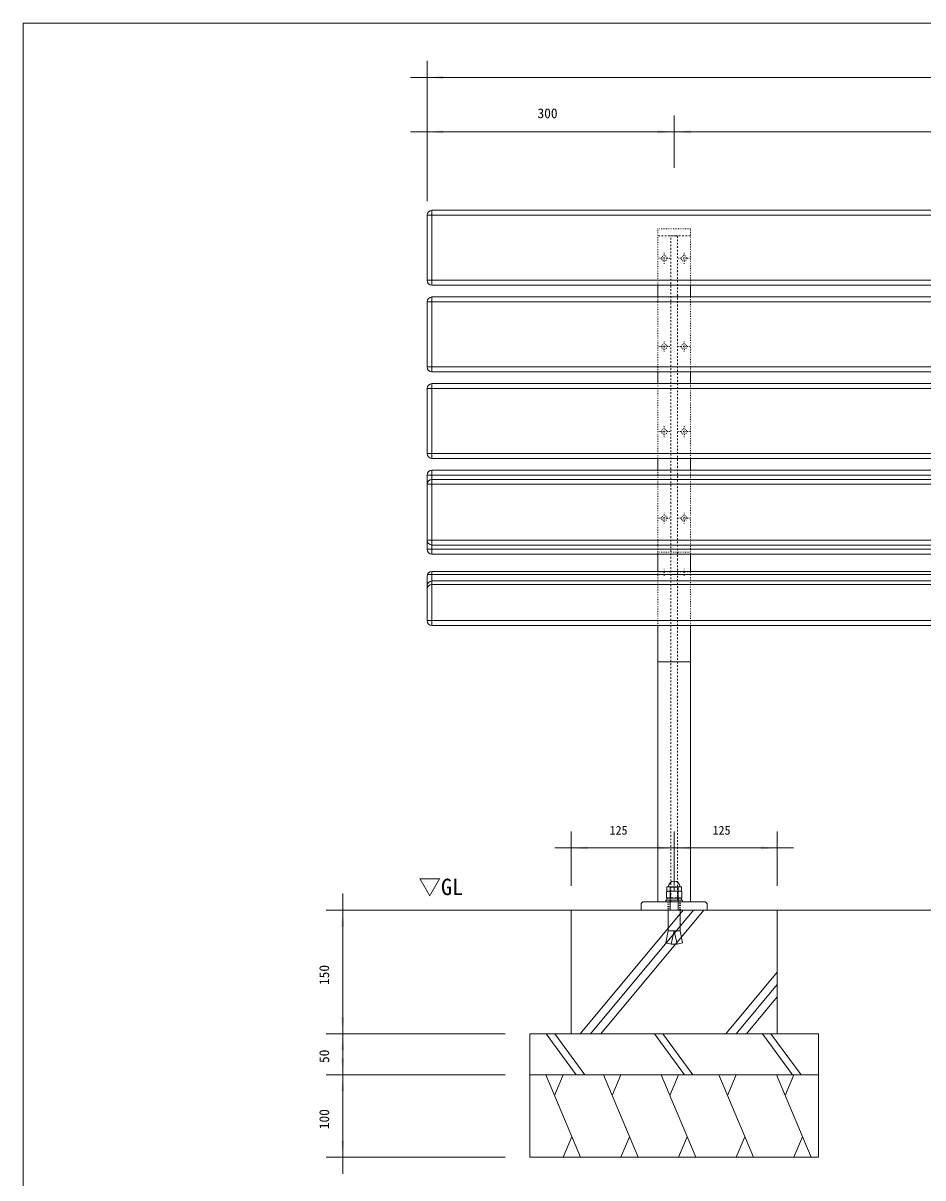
# Model space of a CAD drawing. Units: millimetres, scale not verified. Extents: x -1950 to 1950, y -1375 to 1375.
# Drawn here: x -1950 to -858, y -27 to 1375 of the extents above; entities that cross this region are included whole.
import ezdxf
from ezdxf.enums import TextEntityAlignment as Align

# ---------------------------------------------------------------- set-up
doc = ezdxf.new("R2010")
doc.units = ezdxf.units.MM
doc.header["$LTSCALE"] = 10
doc.linetypes.add('USER1', pattern=[0.416641, 0.208282, -0.208359])
doc.linetypes.add('USER5', pattern=[0.208282, 0.069427, -0.138855])
doc.layers.add('0-1_IMPORTED', color=30, linetype='Continuous', lineweight=18)
doc.styles.add('ＭＳ ゴシック', font='')
doc.styles.get('ＭＳ ゴシック').set_extended_font_data('MS Gothic')

msp = doc.modelspace()

# ---------------------------------------------------------------- linework, layer by layer
at = {"layer": '0-1_IMPORTED', "color": 1}
for p, q in [((-1459.73, 1199.46), (-1459.73, 1329)), ((-1459.73, 1309), (-1479.73, 1309)), ((40.27, 1309), (-1459.73, 1309)), ((-1459.73, 1159), (-1459.73, 1263)), ((-1159.73, 1199.46), (-1159.73, 1263)), ((-1159.73, 1199.46), (-1159.73, 1263)), ((-1459.73, 1243), (-1479.73, 1243)), ((-1159.73, 1243), (-1459.73, 1243)), ((-1159.73, 1243), (-1179.73, 1243)), ((-259.73, 1243), (-1159.73, 1243)), ((-1139.73, 1243), (-1159.73, 1243)), ((-1284.73, 327.95), (-1284.73, 393.78)), ((-1159.73, 328.36), (-1159.73, 393.78)), ((-1159.73, 328.36), (-1159.73, 393.78)), ((-1034.73, 327.95), (-1034.73, 393.78)), ((-1304.73, 373.78), (-1284.73, 373.78)), ((-1284.73, 373.78), (-1159.73, 373.78)), ((-1179.73, 373.78), (-1159.73, 373.78)), ((-1159.73, 373.78), (-1139.73, 373.78)), ((-1159.73, 373.78), (-1034.73, 373.78)), ((-1034.73, 373.78), (-1014.73, 373.78)), ((-1562, 318.36), (-1562, 298.36)), ((-1314.73, 298.36), (-1582, 298.36)), ((-1562, 298.36), (-1562, 148.36)), ((-1562, 168.36), (-1562, 148.36)), ((-1364.73, 148.36), (-1582, 148.36)), ((-1364.73, 148.36), (-1582, 148.36)), ((-1562, 148.36), (-1562, 128.36)), ((-1562, 148.36), (-1562, 98.36)), ((-1562, 118.36), (-1562, 98.36)), ((-1364.73, 98.36), (-1582, 98.36)), ((-1364.73, 98.36), (-1582, 98.36)), ((-1562, 98.36), (-1562, 78.36)), ((-1562, 98.36), (-1562, -1.64)), ((-1364.73, -1.64), (-1582, -1.64)), ((-1562, -1.64), (-1562, -21.64))]:
    msp.add_line(p, q, dxfattribs=at)
at = {"layer": '0-1_IMPORTED'}
for p, q in [((-1459.73, 1062.96), (-1459.73, 1141.77)), ((-1459.7, 1141.77), (40.25, 1141.77)), ((-1453.73, 1147.77), (34.27, 1147.77)), ((-1453.73, 1147.77), (-1453.73, 1056.98)), ((-1459.7, 1062.96), (40.25, 1062.96)), ((34.27, 1056.96), (-1453.73, 1056.96)), ((-1179.73, 1056.96), (-1179.73, 1042.59)), ((-1139.73, 1056.96), (-1139.73, 1042.59)), ((-1453.73, 1042.59), (34.27, 1042.59)), ((-1453.73, 1042.59), (-1453.73, 951.79)), ((-1459.73, 957.77), (-1459.73, 1036.59)), ((-1459.7, 1036.59), (40.25, 1036.59)), ((-1459.7, 957.77), (40.25, 957.77)), ((34.27, 951.77), (-1453.73, 951.77)), ((-1179.73, 951.77), (-1179.73, 937.42)), ((-1139.73, 951.77), (-1139.73, 937.42)), ((-1459.73, 852.61), (-1459.73, 931.42)), ((-1459.7, 931.42), (40.25, 931.42)), ((-1453.73, 937.42), (34.27, 937.42)), ((-1453.73, 937.42), (-1453.73, 846.63)), ((-1459.7, 852.61), (40.25, 852.61)), ((34.27, 846.61), (-1453.73, 846.61)), ((-1179.73, 846.61), (-1179.73, 832.31)), ((-1139.73, 846.61), (-1139.73, 832.31)), ((-1453.73, 832.31), (34.27, 832.31)), ((-1453.73, 832.31), (-1453.73, 741.52)), ((-1459.73, 747.5), (-1459.73, 826.31)), ((-1459.73, 736.36), (-1459.73, 815.18)), ((-1459.7, 826.31), (40.25, 826.31)), ((-1459.7, 815.18), (40.25, 815.18)), ((-1453.73, 821.18), (34.27, 821.18)), ((-1453.73, 821.18), (-1453.73, 730.38)), ((-1459.7, 747.5), (40.25, 747.5)), ((-1459.7, 736.36), (40.25, 736.36)), ((34.27, 741.5), (-1453.73, 741.5)), ((34.27, 730.36), (-1453.73, 730.36)), ((-1179.73, 730.36), (-1179.73, 709.46)), ((-1139.73, 730.36), (-1139.73, 709.46)), ((-1459.73, 649.83), (-1459.73, 703.46)), ((-1459.7, 705.72), (40.25, 705.72)), ((-1453.73, 709.46), (34.27, 709.46)), ((-1453.73, 709.46), (-1453.73, 693.56)), ((-1459.73, 649.83), (-1459.73, 691.9)), ((-1459.73, 649.83), (-1459.73, 687.56)), ((-1453.73, 697.9), (34.27, 697.9)), ((-1453.73, 697.9), (-1453.73, 643.83)), ((-1453.73, 693.56), (34.27, 693.56)), ((40.27, 649.83), (-1459.73, 649.83)), ((-1459.7, 649.83), (40.25, 649.83)), ((34.27, 643.83), (-1453.73, 643.83)), ((34.27, 643.83), (-1453.73, 643.83)), ((34.27, 643.83), (-1453.73, 643.83)), ((-1139.73, 599.68), (-1179.73, 599.68)), ((-1166.88, 326.45), (-1152.57, 326.45)), ((-1159.73, 325.73), (-1159.73, 322.16)), ((-1164.34, 313.76), (-1164.34, 320.73)), ((-1155.11, 320.73), (-1155.11, 313.76)), ((123.71, 298.36), (-1539.67, 298.36)), ((-1273.63, 148.36), (-1148.63, 298.36)), ((-1261.26, 148.36), (-1136.26, 298.36)), ((-1248.88, 148.36), (-1123.88, 298.36)), ((-1159.73, 273.36), (-1163.48, 257.12)), ((-1159.73, 273.36), (-1155.98, 257.12)), ((-1163.48, 257.12), (-1169.97, 258.62)), ((-1155.98, 257.12), (-1163.48, 257.12)), ((-1155.98, 257.12), (-1149.48, 258.62)), ((-1096.86, 148.36), (-1034.73, 222.92)), ((-1084.48, 148.36), (-1034.73, 208.07)), ((-1072.11, 148.36), (-1034.73, 193.22)), ((-1315.04, 148.36), (-1278.5, 98.36)), ((-1304.7, 148.36), (-1268.16, 98.36)), ((-1183.79, 148.36), (-1147.25, 98.36)), ((-1173.45, 148.36), (-1136.91, 98.36)), ((-1052.54, 148.36), (-1016, 98.36)), ((-1042.2, 148.36), (-1005.66, 98.36)), ((-1273.48, -1.64), (-1315.69, 98.36)), ((-1305.14, 73.36), (-1294.58, 98.36)), ((-1203.48, -1.64), (-1245.69, 98.36)), ((-1235.14, 73.36), (-1224.58, 98.36)), ((-1133.48, -1.64), (-1175.69, 98.36)), ((-1165.14, 73.36), (-1154.58, 98.36)), ((-1063.48, -1.64), (-1105.69, 98.36)), ((-1095.14, 73.36), (-1084.58, 98.36)), ((-993.48, -1.64), (-1035.69, 98.36)), ((-1025.14, 73.36), (-1014.58, 98.36)), ((-1284.03, 23.36), (-1294.58, -1.64)), ((-1214.03, 23.36), (-1224.58, -1.64)), ((-1144.03, 23.36), (-1154.58, -1.64)), ((-1074.03, 23.36), (-1084.58, -1.64)), ((-1004.03, 23.36), (-1014.58, -1.64))]:
    msp.add_line(p, q, dxfattribs=at)
at = {"layer": '0-1_IMPORTED', "color": 7, "linetype": 'USER1', "lineweight": 9}
msp.add_line((-1139.73, 1116.62), (-1179.73, 1116.62), dxfattribs=at)
at = {"layer": '0-1_IMPORTED', "color": 7, "linetype": 'USER5', "lineweight": 9}
for p, q in [((-1171.73, 1093.41), (-1171.73, 1096.05)), ((-1147.73, 1093.41), (-1147.73, 1096.05)), ((-1171.73, 1087.88), (-1171.73, 1091.13)), ((-1171.73, 1082.95), (-1171.73, 1085.59)), ((-1147.73, 1087.88), (-1147.73, 1091.13)), ((-1147.73, 1082.95), (-1147.73, 1085.59)), ((-1171.73, 986.29), (-1171.73, 988.93)), ((-1171.73, 980.75), (-1171.73, 984)), ((-1147.73, 986.29), (-1147.73, 988.93)), ((-1147.73, 980.75), (-1147.73, 984)), ((-1171.73, 975.83), (-1171.73, 978.47)), ((-1147.73, 975.83), (-1147.73, 978.47)), ((-1171.73, 883.04), (-1171.73, 885.68)), ((-1147.73, 883.04), (-1147.73, 885.68)), ((-1171.73, 877.51), (-1171.73, 880.76)), ((-1171.73, 872.58), (-1171.73, 875.22)), ((-1147.73, 877.51), (-1147.73, 880.76)), ((-1147.73, 872.58), (-1147.73, 875.22)), ((-1171.73, 777.93), (-1171.73, 780.57)), ((-1171.73, 772.4), (-1171.73, 775.65)), ((-1147.73, 777.93), (-1147.73, 780.57)), ((-1147.73, 772.4), (-1147.73, 775.65)), ((-1171.73, 767.47), (-1171.73, 770.11)), ((-1147.73, 767.47), (-1147.73, 770.11)), ((-1171.73, 712.11), (-1171.73, 714.12)), ((-1171.73, 707.88), (-1171.73, 710.36)), ((-1171.73, 704.12), (-1171.73, 706.14)), ((-1147.73, 712.11), (-1147.73, 714.12)), ((-1147.73, 707.88), (-1147.73, 710.36)), ((-1147.73, 704.12), (-1147.73, 706.14))]:
    msp.add_line(p, q, dxfattribs=at)
at = {"layer": '0-1_IMPORTED', "color": 1, "linetype": 'USER5'}
for p, q in [((-1178.28, 1089.5), (-1175.64, 1089.5)), ((-1173.35, 1089.5), (-1170.1, 1089.5)), ((-1167.81, 1089.5), (-1165.17, 1089.5)), ((-1151.64, 1089.5), (-1154.28, 1089.5)), ((-1146.1, 1089.5), (-1149.35, 1089.5)), ((-1141.17, 1089.5), (-1143.81, 1089.5)), ((-1178.28, 982.38), (-1175.64, 982.38)), ((-1173.35, 982.38), (-1170.1, 982.38)), ((-1167.81, 982.38), (-1165.17, 982.38)), ((-1151.64, 982.38), (-1154.28, 982.38)), ((-1146.1, 982.38), (-1149.35, 982.38)), ((-1141.17, 982.38), (-1143.81, 982.38)), ((-1178.28, 879.13), (-1175.64, 879.13)), ((-1173.35, 879.13), (-1170.1, 879.13)), ((-1167.81, 879.13), (-1165.17, 879.13)), ((-1151.64, 879.13), (-1154.28, 879.13)), ((-1146.1, 879.13), (-1149.35, 879.13)), ((-1141.17, 879.13), (-1143.81, 879.13)), ((-1178.28, 774.02), (-1175.64, 774.02)), ((-1173.35, 774.02), (-1170.1, 774.02)), ((-1167.81, 774.02), (-1165.17, 774.02)), ((-1151.64, 774.02), (-1154.28, 774.02)), ((-1146.1, 774.02), (-1149.35, 774.02)), ((-1141.17, 774.02), (-1143.81, 774.02)), ((-1178.28, 709.12), (-1175.64, 709.12)), ((-1173.35, 709.12), (-1170.1, 709.12)), ((-1167.81, 709.12), (-1165.17, 709.12)), ((-1151.64, 709.12), (-1154.28, 709.12)), ((-1146.1, 709.12), (-1149.35, 709.12)), ((-1141.17, 709.12), (-1143.81, 709.12))]:
    msp.add_line(p, q, dxfattribs=at)
at = {"layer": '0-1_IMPORTED', "linetype": 'USER5'}
msp.add_line((-1179.73, 733), (-1139.73, 733), dxfattribs=at)
at = {"layer": '0-1_IMPORTED'}
for points in [[(-1950, 1375), (1950, 1375), (1950, -1375), (-1950, -1375)], [(-1179.73, 643.83), (-1139.73, 643.83), (-1139.73, 308.36), (-1179.73, 308.36)], [(-1168.73, 326.45), (-1150.73, 326.45), (-1150.73, 321.45), (-1168.73, 321.45)], [(-1154.73, 326.36), (-1164.73, 326.36), (-1164.73, 298.36), (-1154.73, 298.36)], [(-1149.73, 310.66), (-1169.73, 310.66), (-1169.73, 308.36), (-1149.73, 308.36)], [(-1150.49, 320.73), (-1151.73, 321.45), (-1167.73, 321.45), (-1168.96, 320.73), (-1168.96, 313.76), (-1167.73, 313.05), (-1151.73, 313.05), (-1150.49, 313.76)], [(-1150.81, 313.05), (-1168.64, 313.05), (-1168.64, 310.66), (-1150.81, 310.66)], [(-1284.73, 298.36), (-1034.73, 298.36), (-1034.73, 148.36), (-1284.73, 148.36)], [(-1199.73, 306.36), (-1197.73, 308.36), (-1121.73, 308.36), (-1119.73, 306.36), (-1119.73, 298.36), (-1199.73, 298.36)], [(-1152.64, 298.36), (-1166.81, 298.36), (-1166.81, 273.36), (-1152.64, 273.36)], [(-1334.73, 148.36), (-984.73, 148.36), (-984.73, 98.36), (-1334.73, 98.36)], [(-1334.73, 98.36), (-984.73, 98.36), (-984.73, -1.64), (-1334.73, -1.64)]]:
    msp.add_lwpolyline(points, close=True, dxfattribs=at)
at = {"layer": '0-1_IMPORTED', "linetype": 'USER5'}
for points in [[(-1179.73, 1125.36), (-1139.73, 1125.36), (-1139.73, 643.83), (-1179.73, 643.83)], [(-1167.23, 308.36), (-1152.23, 308.36), (-1152.23, 298.36), (-1167.23, 298.36)], [(-1166.23, 308.36), (-1153.23, 308.36), (-1153.23, 298.36), (-1166.23, 298.36)]]:
    msp.add_lwpolyline(points, close=True, dxfattribs=at)
at = {"layer": '0-1_IMPORTED', "color": 7, "linetype": 'USER1', "lineweight": 9}
msp.add_lwpolyline([(-1163.73, 1116.62), (-1155.73, 1116.62), (-1155.73, 308.36), (-1163.73, 308.36)], close=True, dxfattribs=at)
at = {"layer": '0-1_IMPORTED'}
for points in [[(-1150.49, 320.73), (-1151.07, 321.05), (-1151.64, 321.27), (-1152.22, 321.4), (-1152.8, 321.45), (-1153.37, 321.4), (-1153.95, 321.27), (-1154.53, 321.05), (-1155.11, 320.73), (-1156.26, 321.05), (-1157.42, 321.27), (-1158.57, 321.4), (-1159.73, 321.45), (-1160.88, 321.4), (-1162.04, 321.27), (-1163.19, 321.05), (-1164.34, 320.73), (-1164.92, 321.05), (-1165.5, 321.27), (-1166.08, 321.4), (-1166.65, 321.45), (-1167.23, 321.4), (-1167.81, 321.27), (-1168.39, 321.05), (-1168.96, 320.73)], [(-1150.49, 313.76), (-1151.07, 313.45), (-1151.64, 313.23), (-1152.22, 313.1), (-1152.8, 313.05), (-1153.37, 313.1), (-1153.95, 313.23), (-1154.53, 313.45), (-1155.11, 313.76), (-1156.26, 313.45), (-1157.42, 313.23), (-1158.57, 313.1), (-1159.73, 313.05), (-1160.88, 313.1), (-1162.04, 313.23), (-1163.19, 313.45), (-1164.34, 313.76), (-1164.92, 313.45), (-1165.5, 313.23), (-1166.08, 313.1), (-1166.65, 313.05), (-1167.23, 313.1), (-1167.81, 313.23), (-1168.39, 313.45), (-1168.96, 313.76)], [(-1169.97, 258.62), (-1166.81, 273.36), (-1159.73, 273.36), (-1163.48, 257.12), (-1169.97, 258.62), (-1166.81, 273.36)], [(-1149.48, 258.62), (-1152.64, 273.36), (-1159.73, 273.36), (-1155.98, 257.12), (-1149.48, 258.62), (-1152.64, 273.36)]]:
    msp.add_lwpolyline(points, dxfattribs=at)
at = {"layer": '0-1_IMPORTED', "linetype": 'USER5'}
for centre in [(-1171.73, 1089.5), (-1147.73, 1089.5), (-1171.73, 982.38), (-1147.73, 982.38), (-1171.73, 879.13), (-1147.73, 879.13), (-1171.73, 774.02), (-1147.73, 774.02)]:
    msp.add_circle(centre, 3.25, dxfattribs=at)
at = {"layer": '0-1_IMPORTED'}
for centre, radius, start, end in [((-1453.73, 1141.77), 6, 90, 180), ((-1453.73, 1062.96), 6, 180, 270), ((-1453.73, 1036.59), 6, 90, 180), ((-1453.73, 957.77), 6, 180, 270), ((-1453.73, 931.42), 6, 90, 180), ((-1453.73, 852.61), 6, 180, 270), ((-1453.73, 826.31), 6, 90, 180), ((-1453.73, 815.18), 6, 90, 180), ((-1453.73, 747.5), 6, 180, 270), ((-1453.73, 736.36), 6, 180, 270), ((-1453.73, 703.46), 6, 90, 180), ((-1453.73, 691.9), 6, 90, 180), ((-1453.73, 687.56), 6, 90, 180), ((-1453.73, 649.83), 6, 180, 270), ((-1453.73, 649.83), 6, 180, 270), ((-1453.73, 649.83), 6, 180, 270), ((-1159.73, 326.45), 7.15, 90, 180), ((-1159.73, 326.45), 7.15, 0, 90)]:
    msp.add_arc(centre, radius, start, end, dxfattribs=at)
at = {"layer": '0-1_IMPORTED', "color": 1}
for points in [[(-1459.73, 1309), (-1439.73, 1310.75), (-1439.73, 1307.25)], [(-1459.73, 1243), (-1439.73, 1244.75), (-1439.73, 1241.25)], [(-1159.73, 1243), (-1179.72, 1241.25), (-1179.72, 1244.75)], [(-1159.73, 1243), (-1139.73, 1244.75), (-1139.73, 1241.25)], [(-1284.73, 373.78), (-1264.73, 375.53), (-1264.73, 372.03)], [(-1159.73, 373.78), (-1179.72, 372.03), (-1179.72, 375.53)], [(-1159.73, 373.78), (-1139.73, 375.53), (-1139.73, 372.03)], [(-1034.73, 373.78), (-1054.72, 372.03), (-1054.72, 375.53)], [(-1562, 298.36), (-1560.25, 278.36), (-1563.75, 278.36)], [(-1562, 148.36), (-1563.75, 168.36), (-1560.25, 168.36)], [(-1562, 148.36), (-1560.25, 128.36), (-1563.75, 128.36)], [(-1562, 98.36), (-1563.75, 118.36), (-1560.25, 118.36)], [(-1562, 98.36), (-1560.25, 78.36), (-1563.75, 78.36)], [(-1562, -1.64), (-1563.75, 18.36), (-1560.25, 18.36)]]:
    msp.add_solid(points, dxfattribs=at)

# ---------------------------------------------------------------- texts
at = {"layer": '0-1_IMPORTED', "color": 7, "style": 'ＭＳ ゴシック'}
for s, height, p in [('300', 11.94, (-1325.6, 1255.96)), ('125', 10.67, (-1238.1, 386.74)), ('125', 10.67, (-1113.1, 386.74)), ('▽GL', 19.9, (-1469.98, 310.66))]:
    msp.add_text(s, height=height, dxfattribs=at).set_placement(p, align=Align.BOTTOM_LEFT)
for s, p in [('150', (-1574.96, 207.48)), ('50', (-1574.96, 112.78)), ('100', (-1574.96, 32.48))]:
    msp.add_text(s, height=11.94, rotation=90, dxfattribs=at).set_placement(p, align=Align.BOTTOM_LEFT)

doc.saveas('drawing.dxf')
